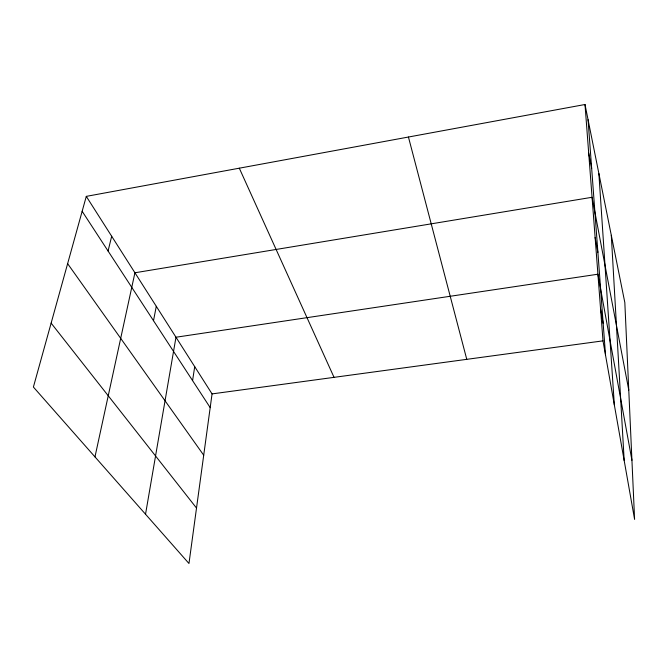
<?xml version="1.0" encoding="UTF-8"?>
<svg xmlns="http://www.w3.org/2000/svg" width="668" height="668" viewBox="0 0 668 668"><rect width="100%" height="100%" fill="white"/><g stroke="black" fill="none" stroke-linecap="round" stroke-linejoin="round"><path stroke-width="1" d="M86.289 196.375L212.057 393.903L188.969 563.491L33.4 387.048L86.289 196.375L585.001 104.509L624.83 302.579L634.6 519.412L602.995 340.855L585.001 104.509M192.576 380.618L194.714 366.665M145.532 514.226L175.976 337.231L597.918 274.214L631.936 460.294M153.506 320.698L156.287 306.311M94.973 456.879L134.928 272.769L592.065 197.285L628.772 390.112M108.066 251.018L111.681 236.263M212.057 393.903L602.995 340.855M51.127 323.12L196.517 508.064M67.627 263.651L203.715 455.217M82.156 211.28L210.195 407.63M239.303 168.186L334.042 377.353M408.44 137.032L466.765 359.342M588.7 153.164L591.664 168.319M595.121 237.466L597.902 252.37M600.565 308.942L603.179 323.462M588.057 119.706L605.525 355.159M598.87 173.488L614.343 404.942M611.295 235.286L624.188 460.594"/></g></svg>
